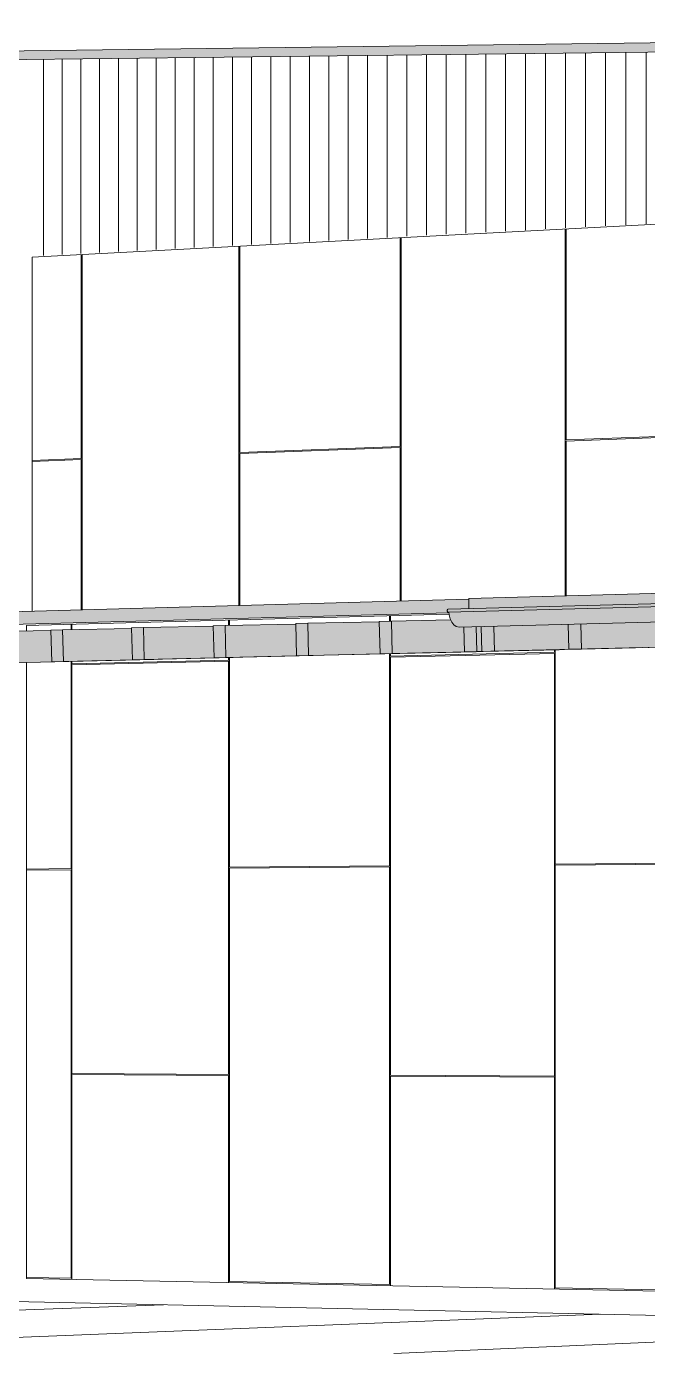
# Model space of a CAD drawing. Header units: inches. Extents: x 30681 to 92461, y -36095 to 66.
# Drawn here: x 92446.4461 to 92446.5164, y 65.9599 to 66.1101 of the extents above; entities that cross this region are included whole.
import ezdxf

# ---------------------------------------------------------------- set-up
doc = ezdxf.new("R2010")
doc.units = ezdxf.units.IN
doc.header["$MEASUREMENT"] = 0
for name, color, linetype, lineweight in [('A-ROOF', 132, 'Continuous', 13), ('A-ROOF-OTLN', 132, 'Continuous', 9), ('A-WALL-PATT', 111, 'Continuous', 13), ('Conc', 7, 'Continuous', 9), ('L-SITE-WALL', 31, 'Continuous', 13), ('PAINT', 190, 'Continuous', 9), ('S-BEAM', 12, 'Continuous', 9)]:
    doc.layers.add(name, color=color, linetype=linetype, lineweight=lineweight)

# ---------------------------------------------------------------- blocks, each defined once
blk = doc.blocks.new('FP_41-Looking North East Copy 1')
at = {"layer": 'A-WALL-PATT', "lineweight": 9}
for p, q in [((31213.65889, 66.08419), (31213.65889, 66.1064)), ((31213.66101, 66.0843), (31213.66101, 66.10643)), ((31213.66313, 66.08441), (31213.66313, 66.10645)), ((31213.66525, 66.08452), (31213.66525, 66.10648)), ((31213.66738, 66.08464), (31213.66738, 66.1065)), ((31213.66952, 66.08475), (31213.66952, 66.10653)), ((31213.67166, 66.08486), (31213.67166, 66.10655)), ((31213.67381, 66.08498), (31213.67381, 66.10658)), ((31213.67596, 66.08509), (31213.67596, 66.10661)), ((31213.67812, 66.08521), (31213.67812, 66.10663)), ((31213.68029, 66.08532), (31213.68029, 66.10666)), ((31213.68246, 66.08544), (31213.68246, 66.10668)), ((31213.68464, 66.08555), (31213.68464, 66.10671)), ((31213.68682, 66.08567), (31213.68682, 66.10674)), ((31213.68901, 66.08578), (31213.68901, 66.10676)), ((31213.6912, 66.0859), (31213.6912, 66.10679)), ((31213.6934, 66.08602), (31213.6934, 66.10681)), ((31213.69561, 66.08613), (31213.69561, 66.10684)), ((31213.69782, 66.08625), (31213.69782, 66.10687)), ((31213.70004, 66.08637), (31213.70004, 66.10689)), ((31213.70227, 66.0865), (31213.70227, 66.10692)), ((31213.7045, 66.0866), (31213.7045, 66.10695)), ((31213.70673, 66.08672), (31213.70673, 66.10698)), ((31213.70898, 66.08684), (31213.70898, 66.107)), ((31213.71122, 66.08696), (31213.71122, 66.10703)), ((31213.71348, 66.08708), (31213.71348, 66.10706)), ((31213.71574, 66.0872), (31213.71574, 66.10708)), ((31213.71801, 66.08732), (31213.71801, 66.10711)), ((31213.72028, 66.08744), (31213.72028, 66.10714)), ((31213.72256, 66.08756), (31213.72256, 66.10717)), ((31213.72485, 66.08768), (31213.72485, 66.10719)), ((31213.72714, 66.0878), (31213.72714, 66.10722))]:
    blk.add_line(p, q, dxfattribs=at)
blk = doc.blocks.new('FP_43-Looking North East Copy 1')
at = {"layer": 'A-WALL-PATT', "lineweight": 9}
for p, q in [((31213.81683, 66.04596), (31213.81683, 66.04658)), ((31213.81694, 66.04597), (31213.81694, 66.04658)), ((31213.83832, 66.04635), (31213.83832, 66.04715)), ((31213.83843, 66.04636), (31213.83843, 66.04715)), ((31213.67986, 66.04233), (31213.67986, 66.04293)), ((31213.67996, 66.04233), (31213.67996, 66.04293)), ((31213.6981, 66.04281), (31213.6981, 66.04341)), ((31213.6982, 66.04281), (31213.6982, 66.04342)), ((31213.66203, 66.04185), (31213.66203, 66.04245)), ((31213.66212, 66.04186), (31213.66212, 66.04245)), ((31213.79585, 66.04116), (31213.79585, 66.04146)), ((31213.79596, 66.04116), (31213.79596, 66.04146)), ((31213.81683, 66.04166), (31213.81683, 66.04196)), ((31213.81694, 66.04166), (31213.81694, 66.04196)), ((31213.83832, 66.04217), (31213.83832, 66.04248)), ((31213.83843, 66.04218), (31213.83843, 66.04248)), ((31213.73584, 66.03973), (31213.73584, 66.04002)), ((31213.73594, 66.03973), (31213.73594, 66.04002)), ((31213.75538, 66.0402), (31213.75538, 66.04048)), ((31213.75548, 66.0402), (31213.75548, 66.04049)), ((31213.77538, 66.04067), (31213.77538, 66.04097)), ((31213.77548, 66.04068), (31213.77548, 66.04097)), ((31213.67986, 66.0384), (31213.66212, 66.03797)), ((31213.67986, 66.0384), (31213.67986, 66.03867)), ((31213.67996, 66.01495), (31213.67996, 66.03867)), ((31213.6981, 66.01511), (31213.6981, 66.03911)), ((31213.71676, 66.03928), (31213.6982, 66.03883)), ((31213.6982, 66.03871), (31213.71676, 66.03915)), ((31213.6982, 66.03883), (31213.6982, 66.03911)), ((31213.6982, 65.9914), (31213.6982, 66.03871)), ((31213.71676, 66.03928), (31213.71676, 66.03956)), ((31213.71676, 65.9913), (31213.71676, 66.03915)), ((31213.71685, 66.01529), (31213.71685, 66.03956)), ((31213.66203, 66.01478), (31213.66203, 66.03824)), ((31213.66212, 66.03785), (31213.67986, 66.03827)), ((31213.66212, 66.03797), (31213.66212, 66.03825)), ((31213.66212, 65.99159), (31213.66212, 66.03785)), ((31213.67986, 65.99149), (31213.67986, 66.03827)), ((31213.66203, 66.01478), (31213.65698, 66.01473)), ((31213.66203, 66.01466), (31213.65698, 66.01461)), ((31213.66203, 65.9684), (31213.66203, 66.01466)), ((31213.6981, 66.01511), (31213.67996, 66.01495)), ((31213.6981, 66.01499), (31213.67996, 66.01482)), ((31213.67996, 65.96804), (31213.67996, 66.01482)), ((31213.6981, 65.96768), (31213.6981, 66.01499)), ((31213.73564, 66.01546), (31213.71685, 66.01529)), ((31213.73564, 66.01534), (31213.71685, 66.01516)), ((31213.71685, 65.96731), (31213.71685, 66.01516)), ((31213.67986, 65.99149), (31213.66212, 65.99159)), ((31213.66212, 65.99147), (31213.67986, 65.99137)), ((31213.66212, 65.96828), (31213.66212, 65.99147)), ((31213.67986, 65.96792), (31213.67986, 65.99137)), ((31213.71676, 65.9913), (31213.6982, 65.9914)), ((31213.6982, 65.99127), (31213.71676, 65.99118)), ((31213.6982, 65.96756), (31213.6982, 65.99127)), ((31213.71676, 65.96719), (31213.71676, 65.99118)), ((31213.65698, 65.9685), (31213.66203, 65.9684)), ((31213.67996, 65.96804), (31213.6981, 65.96768)), ((31213.71685, 65.96731), (31213.73564, 65.96694))]:
    blk.add_line(p, q, dxfattribs=at)
blk = doc.blocks.new('FP_57-Looking North East Copy 1')
at = {"layer": 'A-WALL-PATT', "lineweight": 9}
for p, q in [((31213.8182, 66.06716), (31213.8182, 66.09249)), ((31213.81831, 66.05014), (31213.81831, 66.0925)), ((31213.83973, 66.04221), (31213.83973, 66.09363)), ((31213.83984, 66.06799), (31213.83984, 66.09364)), ((31213.7972, 66.04954), (31213.7972, 66.09138)), ((31213.7973, 66.06636), (31213.7973, 66.09139)), ((31213.77669, 66.06556), (31213.77669, 66.0903)), ((31213.77679, 66.04895), (31213.77679, 66.0903)), ((31213.73709, 66.06404), (31213.73709, 66.0882)), ((31213.73719, 66.04782), (31213.73719, 66.08821)), ((31213.75666, 66.04838), (31213.75666, 66.08924)), ((31213.75676, 66.0648), (31213.75676, 66.08924)), ((31213.71798, 66.04567), (31213.71798, 66.08719)), ((31213.71808, 66.06331), (31213.71808, 66.0872)), ((31213.68103, 66.04456), (31213.68103, 66.08524)), ((31213.68113, 66.0619), (31213.68113, 66.08524)), ((31213.6993, 66.06259), (31213.6993, 66.0862)), ((31213.69939, 66.04507), (31213.69939, 66.08621)), ((31213.66317, 66.06121), (31213.66317, 66.08429)), ((31213.66327, 66.04407), (31213.66327, 66.0843)), ((31213.8182, 66.06716), (31213.7973, 66.06636)), ((31213.7973, 66.06623), (31213.8182, 66.06703)), ((31213.8182, 66.05014), (31213.8182, 66.06703)), ((31213.84483, 66.06818), (31213.83984, 66.06799)), ((31213.83984, 66.06786), (31213.84483, 66.06805)), ((31213.83984, 66.04221), (31213.83984, 66.06786)), ((31213.77669, 66.06556), (31213.75676, 66.0648)), ((31213.75676, 66.06467), (31213.77669, 66.06544)), ((31213.77669, 66.04895), (31213.77669, 66.06544)), ((31213.7973, 66.04954), (31213.7973, 66.06623)), ((31213.73709, 66.06404), (31213.71808, 66.06331)), ((31213.71808, 66.06319), (31213.73709, 66.06392)), ((31213.73709, 66.04781), (31213.73709, 66.06392)), ((31213.75676, 66.04838), (31213.75676, 66.06467)), ((31213.6993, 66.06259), (31213.68113, 66.0619)), ((31213.68113, 66.06177), (31213.6993, 66.06247)), ((31213.6993, 66.04507), (31213.6993, 66.06247)), ((31213.71808, 66.04567), (31213.71808, 66.06319)), ((31213.66317, 66.06121), (31213.65761, 66.06099)), ((31213.65761, 66.06087), (31213.66317, 66.06109)), ((31213.66317, 66.04407), (31213.66317, 66.06109)), ((31213.68113, 66.04457), (31213.68113, 66.06177))]:
    blk.add_line(p, q, dxfattribs=at)

msp = doc.modelspace()

# ---------------------------------------------------------------- hatches: boundary and pattern name
at = {"layer": 'A-ROOF'}
for points in [[(92446.30541, 66.10468), (92446.66303, 66.10899), (92446.66303, 66.11012), (92446.30541, 66.10559)], [(92446.49623, 66.0442), (92446.60077, 66.04701), (92446.60079, 66.04699), (92446.60085, 66.04697), (92446.60088, 66.04689), (92446.60092, 66.04667), (92446.60303, 66.04673), (92446.60303, 66.04831), (92446.49623, 66.04536), (92446.49623, 66.04437)], [(92446.03017, 66.03134), (92446.49396, 66.04374), (92446.49393, 66.04383), (92446.49382, 66.04385), (92446.49377, 66.04392), (92446.49377, 66.04405), (92446.49383, 66.04413), (92446.49391, 66.04414), (92446.49622, 66.04421), (92446.4962, 66.04527), (92446.03017, 66.03239)]]:
    msp.add_hatch(color=256, dxfattribs=at).paths.add_polyline_path(points, flags=0)
at = {"layer": 'A-ROOF-OTLN'}
h = msp.add_hatch(color=256, dxfattribs=at)
h.paths.add_polyline_path([(92446.49388, 66.04382), (92446.60077, 66.04671), (92446.60072, 66.04679), (92446.60073, 66.04694), (92446.60077, 66.04701), (92446.60081, 66.04702), (92446.49382, 66.04412), (92446.49378, 66.04404), (92446.49379, 66.0439), (92446.49385, 66.04383), (92446.49388, 66.04382)], flags=0)
h.paths.add_polyline_path([(92446.49388, 66.04385), (92446.49396, 66.04386), (92446.49389, 66.04385)], flags=0)
msp.add_hatch(color=256, dxfattribs=at).paths.add_polyline_path([(92446.49509, 66.04211), (92446.60196, 66.04486), (92446.60168, 66.04494), (92446.60137, 66.04522), (92446.60115, 66.04559), (92446.60103, 66.04588), (92446.60091, 66.04653), (92446.60086, 66.04685), (92446.60072, 66.04682), (92446.60077, 66.04671), (92446.60074, 66.0467), (92446.49396, 66.04382), (92446.49401, 66.04341), (92446.49416, 66.04293), (92446.49432, 66.04262), (92446.49452, 66.04238), (92446.49479, 66.04218)], flags=0)
at = {"layer": 'S-BEAM'}
for points in [[(92446.48754, 66.03912), (92446.49572, 66.03932), (92446.49563, 66.04213), (92446.49508, 66.04211), (92446.49478, 66.04219), (92446.49451, 66.04238), (92446.49427, 66.04268), (92446.49415, 66.04294), (92446.48745, 66.04281), (92446.48754, 66.03916)], [(92446.44126, 66.03801), (92446.44898, 66.0382), (92446.44888, 66.04174), (92446.44117, 66.04159), (92446.44125, 66.03842)], [(92446.44899, 66.0382), (92446.45031, 66.03823), (92446.45021, 66.04183), (92446.44889, 66.04179), (92446.44898, 66.03842)], [(92446.45031, 66.03823), (92446.45812, 66.03843), (92446.45802, 66.04198), (92446.45021, 66.04183), (92446.4503, 66.03842)], [(92446.45812, 66.03842), (92446.45946, 66.03845), (92446.45936, 66.04207), (92446.45802, 66.04203), (92446.45812, 66.03842)], [(92446.45946, 66.03845), (92446.46735, 66.03864), (92446.46726, 66.04222), (92446.45936, 66.04207), (92446.45939, 66.04082)], [(92446.46736, 66.03864), (92446.46871, 66.03867), (92446.46861, 66.04231), (92446.46726, 66.04228), (92446.4673, 66.04082)], [(92446.46871, 66.03867), (92446.4767, 66.03887), (92446.4766, 66.04247), (92446.46861, 66.04231), (92446.46865, 66.04082)], [(92446.47671, 66.03886), (92446.47807, 66.0389), (92446.47798, 66.04256), (92446.47661, 66.04252), (92446.47667, 66.04014)], [(92446.47807, 66.0389), (92446.48616, 66.03909), (92446.48606, 66.04272), (92446.47798, 66.04256), (92446.47804, 66.04001)], [(92446.48616, 66.03909), (92446.48754, 66.03912), (92446.48745, 66.04281), (92446.48607, 66.04277), (92446.48616, 66.03929)], [(92446.49573, 66.03932), (92446.49713, 66.03935), (92446.49703, 66.04216), (92446.49566, 66.04211), (92446.49569, 66.04068)], [(92446.49713, 66.03935), (92446.49769, 66.03937), (92446.4976, 66.04218), (92446.49705, 66.04214), (92446.49709, 66.04063)], [(92446.4977, 66.03937), (92446.49912, 66.0394), (92446.49902, 66.04221), (92446.49763, 66.04217), (92446.49767, 66.04061)], [(92446.49912, 66.0394), (92446.50753, 66.03961), (92446.50743, 66.04243), (92446.49905, 66.04218), (92446.49909, 66.04056)], [(92446.50753, 66.03961), (92446.50897, 66.03964), (92446.50887, 66.04246), (92446.50746, 66.04243), (92446.50751, 66.04029)], [(92446.50897, 66.03964), (92446.51748, 66.03985), (92446.51738, 66.04269), (92446.5089, 66.04246), (92446.50895, 66.04024)]]:
    msp.add_hatch(color=256, dxfattribs=at).paths.add_polyline_path(points, flags=0)

# ---------------------------------------------------------------- linework, layer by layer
at = {"layer": 'A-ROOF'}
for p, q in [((92446.30541, 66.10559), (92446.66303, 66.11012)), ((92446.66303, 66.10899), (92446.30541, 66.10468)), ((92446.49623, 66.04536), (92446.60303, 66.04831)), ((92446.03017, 66.03239), (92446.49622, 66.04528)), ((92446.49623, 66.0442), (92446.49623, 66.04536)), ((92446.49396, 66.04374), (92446.03017, 66.03134))]:
    msp.add_line(p, q, dxfattribs=at)
at = {"layer": 'A-ROOF-OTLN'}
for p, q in [((92446.49386, 66.04414), (92446.6008, 66.04702)), ((92446.60081, 66.04669), (92446.49387, 66.04382)), ((92446.60201, 66.04486), (92446.49514, 66.04211))]:
    msp.add_line(p, q, dxfattribs=at)
for points in [[(92446.49388, 66.04382, 0), (92446.49386, 66.04382, 0), (92446.49383, 66.04383, 0), (92446.49381, 66.04385, 0), (92446.49379, 66.04388, 0), (92446.49378, 66.04392, 0), (92446.49377, 66.04396, 0), (92446.49377, 66.044, 0), (92446.49378, 66.04404, 0), (92446.49379, 66.04407, 0), (92446.4938, 66.0441, 0), (92446.49382, 66.04412, 0), (92446.49385, 66.04414, 0), (92446.49387, 66.04414, 0)], [(92446.49514, 66.04211, 0), (92446.49509, 66.04211, 0), (92446.49479, 66.04218, 0), (92446.49452, 66.04238, 0), (92446.49428, 66.04268, 0), (92446.4941, 66.04306, 0), (92446.49399, 66.0435, 0), (92446.49395, 66.04382, 0)]]:
    msp.add_polyline3d(points, dxfattribs=at)
at = {"layer": 'Conc'}
msp.add_line((92446.64981, 65.96134), (92446.01494, 65.97504), dxfattribs=at)
at = {"layer": 'L-SITE-WALL'}
for p, q in [((92446.63398, 66.0939), (92446.44676, 66.084)), ((92446.44676, 66.084), (92446.44676, 66.04392)), ((92446.49396, 66.04359), (92446.44613, 66.04232)), ((92446.44613, 66.04232), (92446.44613, 66.04169)), ((92446.44613, 66.03813), (92446.44613, 65.96838)), ((92446.44613, 65.96838), (92446.5248, 65.96681))]:
    msp.add_line(p, q, dxfattribs=at)
at = {"layer": 'PAINT'}
for p, q in [((92446.38183, 65.96251), (92446.46164, 65.9654)), ((92446.43291, 65.96124), (92446.51113, 65.96433)), ((92446.48773, 65.95989), (92446.56394, 65.96319))]:
    msp.add_line(p, q, dxfattribs=at)
at = {"layer": 'S-BEAM'}
for p, q in [((92446.48745, 66.04281), (92446.49415, 66.04294)), ((92446.44117, 66.04159), (92446.44888, 66.04174)), ((92446.45021, 66.04183), (92446.44889, 66.04179)), ((92446.44889, 66.04179), (92446.44899, 66.0382)), ((92446.45021, 66.04183), (92446.45802, 66.04198)), ((92446.45031, 66.03823), (92446.45021, 66.04183)), ((92446.45936, 66.04207), (92446.45802, 66.04203)), ((92446.45802, 66.04203), (92446.45812, 66.03842)), ((92446.45936, 66.04207), (92446.46726, 66.04222)), ((92446.45946, 66.03845), (92446.45936, 66.04207)), ((92446.46861, 66.04231), (92446.46726, 66.04228)), ((92446.46726, 66.04228), (92446.46736, 66.03864)), ((92446.46861, 66.04231), (92446.4766, 66.04247)), ((92446.46871, 66.03867), (92446.46861, 66.04231)), ((92446.47798, 66.04256), (92446.47661, 66.04252)), ((92446.47661, 66.04252), (92446.47671, 66.03886)), ((92446.47798, 66.04256), (92446.48606, 66.04272)), ((92446.47807, 66.0389), (92446.47798, 66.04256)), ((92446.48745, 66.04281), (92446.48607, 66.04277)), ((92446.48607, 66.04277), (92446.48616, 66.03909)), ((92446.48754, 66.03912), (92446.48745, 66.04281)), ((92446.49566, 66.04213), (92446.49573, 66.03932)), ((92446.49713, 66.03935), (92446.49705, 66.04216)), ((92446.49763, 66.04217), (92446.4977, 66.03937)), ((92446.49912, 66.0394), (92446.49905, 66.04221)), ((92446.50746, 66.04243), (92446.50753, 66.03961)), ((92446.50897, 66.03964), (92446.5089, 66.04246)), ((92446.52555, 66.04003), (92446.49912, 66.0394)), ((92446.53526, 66.04026), (92446.50897, 66.03964)), ((92446.46056, 66.03847), (92446.44126, 66.03801)), ((92446.46953, 66.03868), (92446.45031, 66.03823)), ((92446.45812, 66.03842), (92446.45946, 66.03845)), ((92446.4786, 66.0389), (92446.45946, 66.03845)), ((92446.46736, 66.03864), (92446.46871, 66.03867)), ((92446.48778, 66.03912), (92446.46871, 66.03867)), ((92446.47671, 66.03886), (92446.47807, 66.0389)), ((92446.49706, 66.03934), (92446.47807, 66.0389)), ((92446.48616, 66.03909), (92446.48754, 66.03912)), ((92446.50645, 66.03957), (92446.48754, 66.03912)), ((92446.49573, 66.03932), (92446.49713, 66.03935)), ((92446.51594, 66.0398), (92446.49713, 66.03935)), ((92446.4977, 66.03937), (92446.49912, 66.0394)), ((92446.50753, 66.03961), (92446.50897, 66.03964)), ((92446.44899, 66.0382), (92446.45031, 66.03823))]:
    msp.add_line(p, q, dxfattribs=at)

# ---------------------------------------------------------------- block references
at = {"layer": 'L-SITE-WALL', "lineweight": 9}
for name in ['FP_41-Looking North East Copy 1', 'FP_57-Looking North East Copy 1', 'FP_43-Looking North East Copy 1']:
    msp.add_blockref(name, (61232.78915, 0), dxfattribs=at)

doc.saveas('drawing.dxf')
